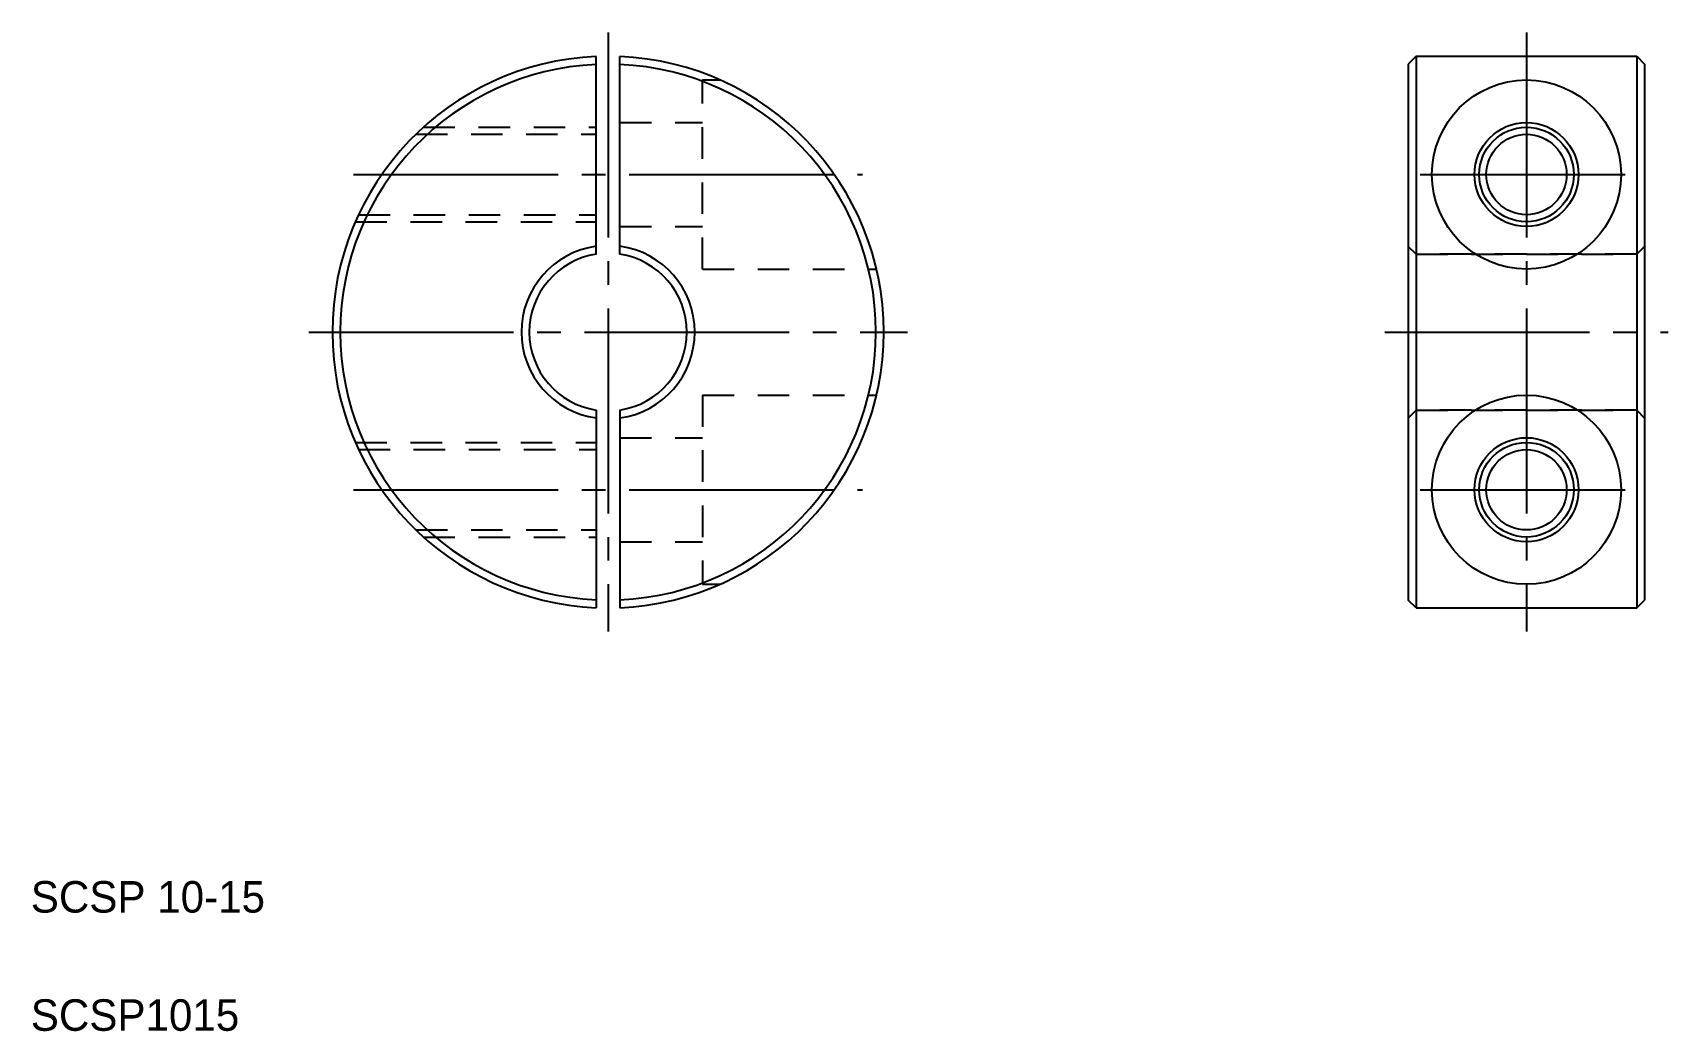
# Model space of a CAD drawing. Extents: x 59 to 163, y 163 to 227.
import ezdxf

# ---------------------------------------------------------------- set-up
doc = ezdxf.new("R2010")
doc.units = 0
doc.linetypes.add('CENTER', pattern=[17.5, 13, -1.5, 1.5, -1.5])
doc.linetypes.add('DASHED', pattern=[3.5, 2, -1.5])
doc.layers.get('0').update_dxf_attribs({"linetype": 'CONTINUOUS'})
doc.layers.add('CENTER', color=1, linetype='CENTER')

msp = doc.modelspace()

# ---------------------------------------------------------------- linework, layer by layer
at = {"color": 7, "linetype": 'CONTINUOUS'}
for p, q in [((94.7, 212.55), (94.7, 225.09)), ((96.2, 212.55), (96.2, 225.09)), ((146.74, 225.11), (146.24, 224.61)), ((146.24, 224.61), (146.24, 190.61)), ((146.74, 225.11), (160.74, 225.11)), ((146.74, 225.11), (146.74, 190.11)), ((160.74, 225.11), (160.74, 190.11)), ((160.74, 225.11), (161.24, 224.61)), ((161.24, 224.61), (161.24, 190.61)), ((94.7, 202.66), (94.7, 190.12)), ((96.2, 202.66), (96.2, 190.12)), ((146.74, 190.11), (146.24, 190.61)), ((146.74, 190.11), (160.74, 190.11)), ((160.74, 190.11), (161.24, 190.61))]:
    msp.add_line(p, q, dxfattribs=at)
for p, q in [((150.24, 225.11), (150.24, 225.11)), ((153.74, 225.11), (153.74, 225.11))]:
    msp.add_line(p, q)
at = {"color": 3, "linetype": 'DASHED'}
for p, q in [((101.45, 211.61), (101.45, 223.61)), ((101.45, 223.61), (102.54, 223.61)), ((83.25, 220.16), (94.7, 220.16)), ((83.73, 220.61), (94.7, 220.61)), ((96.2, 220.91), (101.45, 220.91)), ((79.61, 215.06), (94.7, 215.06)), ((79.41, 214.61), (94.7, 214.61)), ((96.2, 214.31), (101.45, 214.31)), ((146.24, 213.05), (146.74, 212.55)), ((146.74, 212.55), (146.24, 213.05)), ((160.74, 212.55), (161.24, 213.05)), ((161.24, 213.05), (160.74, 212.55)), ((146.74, 212.55), (160.74, 212.55)), ((160.74, 212.55), (146.74, 212.55)), ((101.45, 211.61), (112.48, 211.61)), ((101.45, 203.61), (112.48, 203.61)), ((101.45, 203.61), (101.45, 191.61)), ((146.74, 202.66), (146.24, 202.16)), ((146.24, 202.16), (146.74, 202.66)), ((160.74, 202.66), (146.74, 202.66)), ((146.74, 202.66), (160.74, 202.66)), ((161.24, 202.16), (160.74, 202.66)), ((160.74, 202.66), (161.24, 202.16)), ((79.41, 200.61), (94.7, 200.61)), ((96.2, 200.91), (101.45, 200.91)), ((79.61, 200.16), (94.7, 200.16)), ((83.25, 195.06), (94.7, 195.06)), ((83.73, 194.61), (94.7, 194.61)), ((96.2, 194.31), (101.45, 194.31)), ((101.45, 191.61), (102.54, 191.61))]:
    msp.add_line(p, q, dxfattribs=at)
for centre, radius in [((153.74, 217.61), 6), ((153.74, 217.61), 2.55), ((153.74, 197.61), 6), ((153.74, 197.61), 2.55)]:
    msp.add_circle(centre, radius)
at = {"color": 7, "linetype": 'CONTINUOUS'}
for centre in [(153.74, 217.61), (153.74, 197.61)]:
    msp.add_circle(centre, 3.3, dxfattribs=at)
at = {"color": 3, "linetype": 'CONTINUOUS'}
for centre in [(153.74, 217.61), (153.74, 197.61)]:
    msp.add_circle(centre, 3, dxfattribs=at)
at = {"color": 7, "linetype": 'CONTINUOUS'}
for radius, start, end in [(17.5, 92.4563, 267.5437), (17, 92.5286, 267.4714), (17.5, 272.4563, 87.5437), (17, 272.5286, 87.4714), (5.5, 97.8375, 262.1625), (5.5, 277.8375, 82.1625), (5, 98.6269, 261.3731), (5, 278.6269, 81.3731), (5, 278.6269, 0)]:
    msp.add_arc((95.45, 207.61), radius, start, end, dxfattribs=at)
at = {"layer": 'CENTER', "color": 1, "linetype": 'CENTER'}
for p, q in [((95.45, 226.61), (95.45, 188.61)), ((153.74, 226.61), (153.74, 188.61)), ((79.29, 217.61), (111.6, 217.61)), ((147, 217.61), (160.53, 217.61)), ((76.45, 207.61), (114.45, 207.61)), ((144.74, 207.61), (162.74, 207.61)), ((79.29, 197.61), (111.6, 197.61)), ((147, 197.61), (160.53, 197.61))]:
    msp.add_line(p, q, dxfattribs=at)

# ---------------------------------------------------------------- texts
for s, p in [('SCSP 10-15', (58.81, 170.78)), ('SCSP1015', (58.81, 163.28))]:
    msp.add_text(s, height=2).set_placement(p)

doc.saveas('drawing.dxf')
